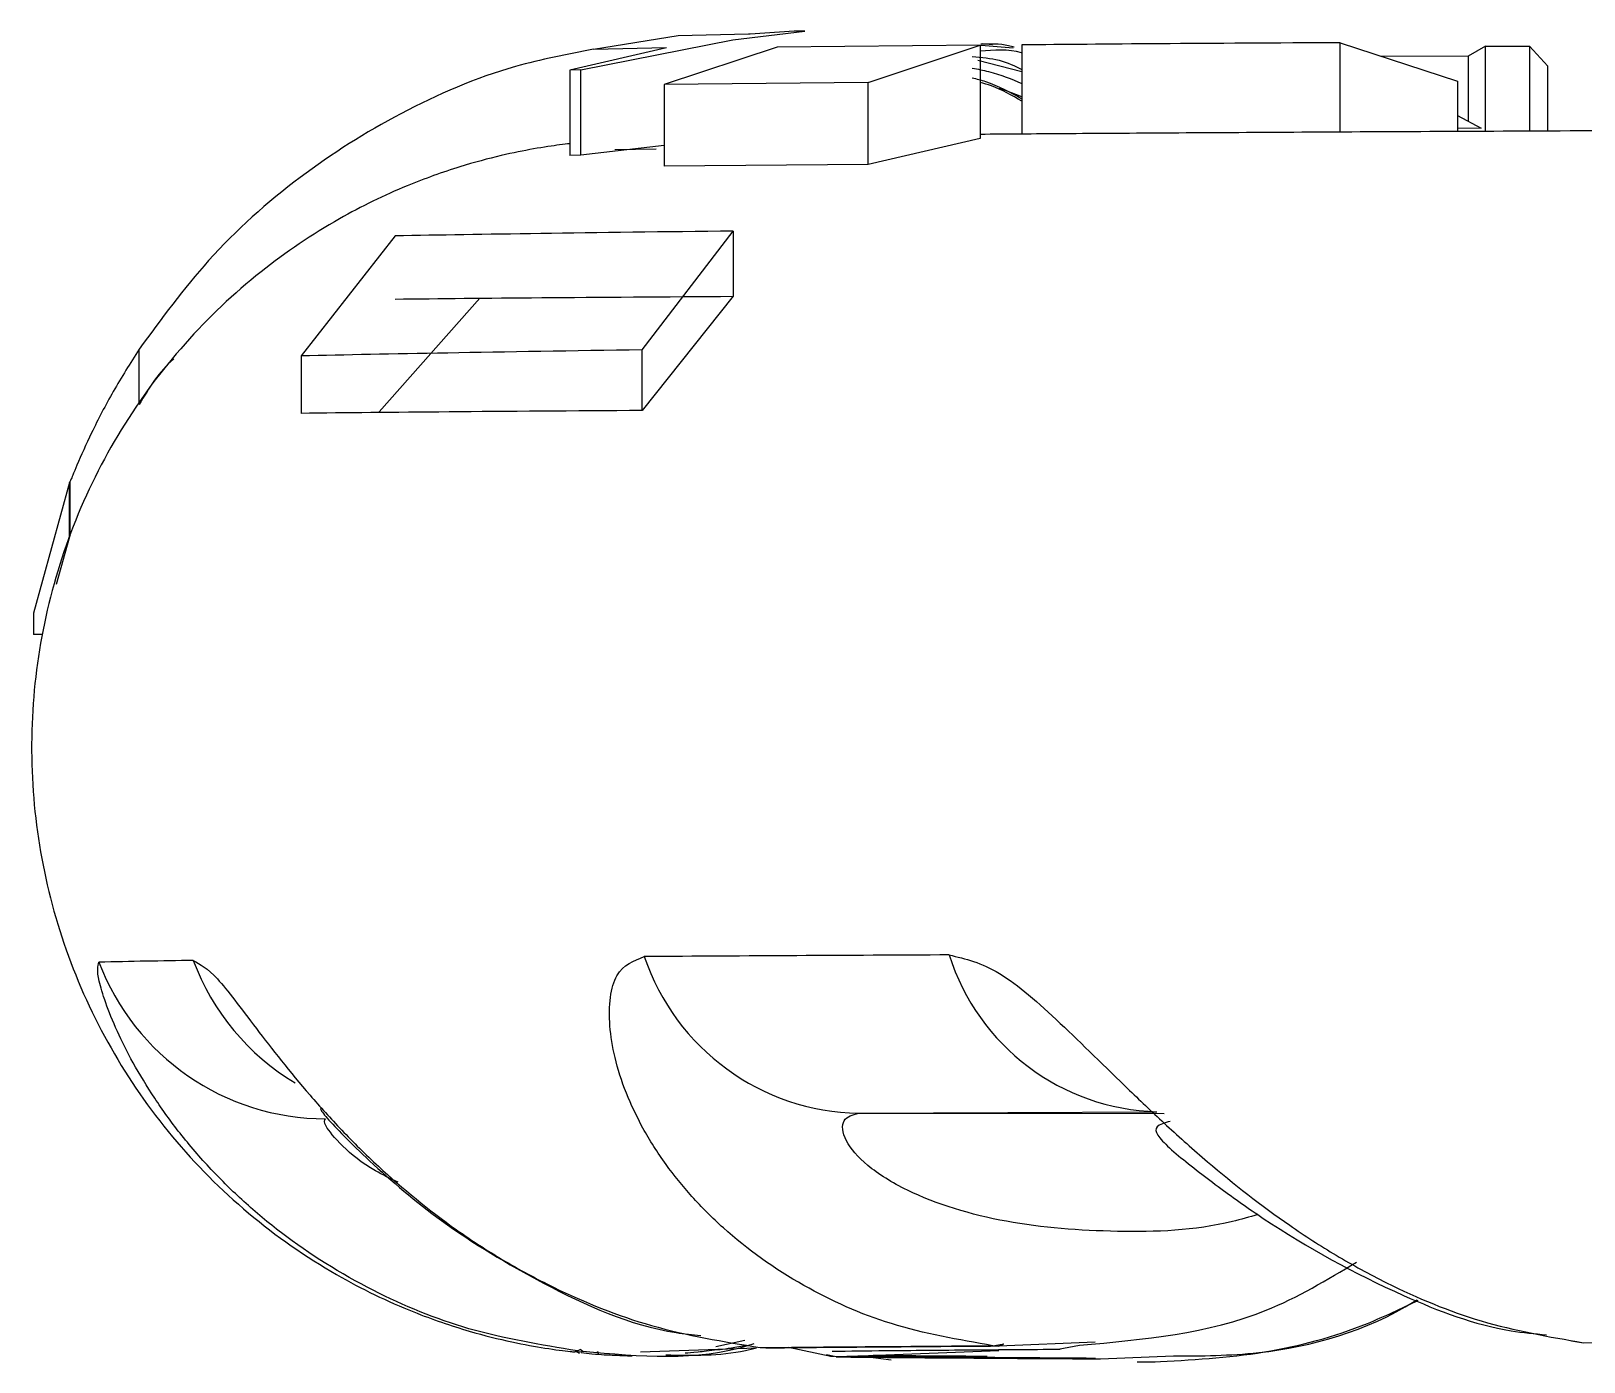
# Model space of a CAD drawing. Header units: millimetres. Extents: x 2278 to 4715, y 679 to 2402.
# Drawn here: x 3672.37 to 3697.93, y 2250.35 to 2272.25 of the extents above; entities that cross this region are included whole.
import ezdxf

# ---------------------------------------------------------------- set-up
doc = ezdxf.new("R2010")
doc.units = ezdxf.units.MM

msp = doc.modelspace()

# ---------------------------------------------------------------- linework, layer by layer
at = {"color": 7, "linetype": 'Continuous', "lineweight": 25}
for p, q in [((3684.181, 2272.195), (3683.02, 2272.17)), ((3683.919, 2272.104), (3685.106, 2272.247)), ((3684.204, 2272.197), (3684.181, 2272.195)), ((3684.931, 2272.244), (3684.204, 2272.197)), ((3685.106, 2272.247), (3684.931, 2272.244)), ((3682.83, 2271.973), (3681.239, 2271.606)), ((3681.417, 2271.61), (3683.919, 2272.104)), ((3683.02, 2272.17), (3681.628, 2271.946)), ((3682.83, 2271.973), (3681.628, 2271.946)), ((3684.653, 2271.981), (3682.791, 2271.365)), ((3687.991, 2272.013), (3684.653, 2271.981)), ((3686.146, 2271.402), (3687.991, 2272.013)), ((3687.991, 2272.013), (3687.991, 2270.479)), ((3688.534, 2271.965), (3688.011, 2272.009)), ((3688.031, 2272.043), (3688.195, 2272.025)), ((3688.678, 2272.019), (3688.678, 2270.552)), ((3693.918, 2272.055), (3695.85, 2271.422)), ((3693.918, 2270.584), (3693.918, 2272.055)), ((3696.311, 2271.999), (3696.028, 2271.833)), ((3696.311, 2271.999), (3697.037, 2271.996)), ((3696.311, 2270.596), (3696.311, 2271.999)), ((3697.337, 2271.67), (3697.037, 2271.996)), ((3697.037, 2271.996), (3697.037, 2270.599)), ((3688.678, 2271.577), (3687.952, 2271.765)), ((3694.58, 2271.838), (3696.028, 2271.833)), ((3696.028, 2271.833), (3696.028, 2270.762)), ((3697.337, 2270.601), (3697.337, 2271.67)), ((3681.417, 2271.61), (3681.239, 2271.606)), ((3681.239, 2271.606), (3681.239, 2270.201)), ((3681.417, 2270.204), (3681.417, 2271.61)), ((3695.85, 2271.422), (3695.85, 2270.594)), ((3686.146, 2271.402), (3682.791, 2271.365)), ((3682.791, 2271.365), (3682.791, 2270.022)), ((3686.146, 2270.05), (3686.146, 2271.402)), ((3688.678, 2271.167), (3688.313, 2271.306)), ((3695.85, 2270.858), (3696.239, 2270.649)), ((3696.239, 2270.649), (3695.85, 2270.642)), ((3687.991, 2270.479), (3686.146, 2270.05)), ((3681.417, 2270.204), (3681.239, 2270.201)), ((3682.791, 2270.366), (3681.417, 2270.204)), ((3682.657, 2270.303), (3681.979, 2270.295)), ((3686.146, 2270.05), (3682.791, 2270.022)), ((3678.359, 2268.876), (3676.812, 2266.901)), ((3682.428, 2267.001), (3683.926, 2268.956)), ((3683.926, 2268.956), (3683.926, 2267.883)), ((3678.101, 2265.981), (3679.757, 2267.85)), ((3683.926, 2267.883), (3682.428, 2266.002)), ((3674.147, 2266.104), (3674.147, 2267.01)), ((3676.812, 2266.901), (3676.812, 2265.956)), ((3682.428, 2266.002), (3682.428, 2267.001)), ((3673, 2264.816), (3672.405, 2262.669)), ((3673.012, 2264.838), (3673, 2264.816)), ((3673, 2263.922), (3673, 2264.816)), ((3673.012, 2263.946), (3673.012, 2264.838)), ((3673, 2263.922), (3672.783, 2263.141)), ((3673.012, 2263.946), (3673, 2263.922)), ((3672.405, 2262.669), (3672.405, 2262.318)), ((3672.555, 2262.318), (3672.405, 2262.318)), ((3685.993, 2254.437), (3690.903, 2254.464)), ((3685.993, 2254.437), (3691.023, 2254.434)), ((3683.639, 2250.599), (3684.12, 2250.704)), ((3681.406, 2250.506), (3681.319, 2250.51)), ((3681.326, 2250.517), (3681.361, 2250.527)), ((3681.341, 2250.522), (3681.398, 2250.49)), ((3681.361, 2250.527), (3681.407, 2250.553)), ((3681.451, 2250.518), (3681.407, 2250.553)), ((3681.451, 2250.518), (3681.407, 2250.506)), ((3681.718, 2250.485), (3681.692, 2250.517)), ((3682.398, 2250.51), (3684.311, 2250.58)), ((3685.536, 2250.438), (3684.835, 2250.582)), ((3685.624, 2250.429), (3685.46, 2250.463)), ((3685.536, 2250.438), (3685.46, 2250.463)), ((3686.153, 2250.449), (3685.624, 2250.429)), ((3688.297, 2250.531), (3686.153, 2250.449)), ((3688.203, 2250.613), (3688.38, 2250.642)), ((3689.887, 2250.669), (3688.298, 2250.603)), ((3688.298, 2250.603), (3688.38, 2250.642)), ((3689.277, 2250.556), (3689.629, 2250.621)), ((3697.727, 2250.692), (3697.922, 2250.663)), ((3685.581, 2250.438), (3685.536, 2250.438)), ((3686.149, 2250.43), (3686.528, 2250.378)), ((3689.974, 2250.396), (3691.176, 2250.444)), ((3690.575, 2250.348), (3690.871, 2250.346))]:
    msp.add_line(p, q, dxfattribs=at)
for centre, radius, start, end in [((3676.368, 2144.499), 112.461, 90.67829, 91.46899), ((3677.217, 2258.337), 3.99, 200.7466, 269.9472), ((3678.771, 2258.351), 3.987, 200.5371, 238.9247), ((3706.114, -1643.338), 3900.426, 90.273673, 90.347423), ((3686.059, 2258.233), 3.796, 198.691, 269.0109), ((3691.004, 2258.154), 3.692, 197.511, 268.4326), ((3698.056, 3657.459), 1407.053, 269.518479, 269.594895)]:
    msp.add_arc(centre, radius, start, end, dxfattribs=at)
for points, knots in [([(3681.625, 2271.947), (3681.194, 2271.864), (3680.096, 2271.655), (3678.454, 2270.943), (3676.748, 2269.871), (3675.281, 2268.561), (3674.513, 2267.51), (3674.147, 2267.01)], [0, 0, 0, 0, 0.143647, 0.36578, 0.579474, 0.799619, 1, 1, 1, 1]), ([(3688.678, 2271.888), (3688.676, 2271.888), (3688.457, 2271.954), (3688.223, 2271.934), (3687.991, 2271.915)], [0, 0, 0, 0, 0.005934, 1, 1, 1, 1]), ([(3688.003, 2272.036), (3688.157, 2272.04), (3688.343, 2272.045), (3688.522, 2271.994), (3688.553, 2271.985)], [0, 0, 0, 0, 0.8253899, 1, 1, 1, 1]), ([(3693.918, 2272.055), (3692.873, 2272.05), (3690.779, 2272.038), (3689.379, 2272.025), (3688.678, 2272.019)], [0, 0, 0, 0, 0.498856, 1, 1, 1, 1]), ([(3687.862, 2271.829), (3688.017, 2271.814), (3688.339, 2271.783), (3688.562, 2271.673), (3688.678, 2271.616)], [0, 0, 0, 0, 0.479478, 1, 1, 1, 1]), ([(3687.862, 2271.638), (3687.954, 2271.62), (3688.27, 2271.559), (3688.508, 2271.457), (3688.678, 2271.385)], [0, 0, 0, 0, 0.289272, 1, 1, 1, 1]), ([(3687.862, 2271.479), (3687.935, 2271.46), (3688.22, 2271.383), (3688.482, 2271.24), (3688.678, 2271.134)], [0, 0, 0, 0, 0.254713, 1, 1, 1, 1]), ([(3688.678, 2271.092), (3688.515, 2271.187), (3688.296, 2271.316), (3688.054, 2271.384), (3687.991, 2271.401)], [0, 0, 0, 0, 0.742214, 1, 1, 1, 1]), ([(3842.721, 2270.798), (3840.323, 2270.798), (3836.942, 2270.798), (3831.939, 2270.798), (3827.647, 2270.797), (3822.543, 2270.796), (3817.201, 2270.794), (3811.635, 2270.792), (3805.933, 2270.789), (3800.148, 2270.786), (3794.323, 2270.783), (3788.493, 2270.778), (3782.686, 2270.774), (3776.927, 2270.769), (3771.235, 2270.763), (3765.631, 2270.757), (3760.131, 2270.75), (3754.749, 2270.743), (3749.5, 2270.735), (3744.396, 2270.727), (3739.448, 2270.718), (3734.668, 2270.709), (3730.066, 2270.7), (3725.649, 2270.69), (3721.427, 2270.68), (3717.407, 2270.67), (3713.596, 2270.66), (3709.998, 2270.649), (3706.62, 2270.638), (3703.465, 2270.626), (3700.537, 2270.615), (3697.838, 2270.603), (3695.37, 2270.592), (3693.13, 2270.58), (3691.125, 2270.568), (3689.4, 2270.557), (3688.437, 2270.55), (3687.991, 2270.546)], [0, 0, 0, 0, 0.034407, 0.048511, 0.071889, 0.096161, 0.12218, 0.149305, 0.177271, 0.20587, 0.23495, 0.264401, 0.294137, 0.324092, 0.354214, 0.38446, 0.414794, 0.445185, 0.475608, 0.506038, 0.536456, 0.566839, 0.597169, 0.627428, 0.657596, 0.687654, 0.717581, 0.747356, 0.776954, 0.80635, 0.835514, 0.864411, 0.893005, 0.921249, 0.949091, 0.976469, 1, 1, 1, 1]), ([(3681.239, 2270.393), (3681.186, 2270.387), (3681.048, 2270.372), (3680.67, 2270.316), (3680.102, 2270.203), (3679.381, 2270.01), (3678.468, 2269.683), (3677.342, 2269.136), (3676.085, 2268.288), (3674.857, 2267.126), (3673.806, 2265.71), (3673.013, 2264.115), (3672.513, 2262.401), (3672.325, 2260.625), (3672.453, 2258.843), (3672.896, 2257.112), (3673.638, 2255.486), (3674.655, 2254.018), (3675.915, 2252.755), (3677.28, 2251.802), (3678.539, 2251.195), (3679.535, 2250.854), (3680.295, 2250.666), (3680.868, 2250.564), (3681.191, 2250.522), (3681.295, 2250.512), (3681.319, 2250.51)], [0, 0, 0, 0, 0.014887, 0.039267, 0.062058, 0.087333, 0.118204, 0.158551, 0.208742, 0.263975, 0.320539, 0.377381, 0.434285, 0.491206, 0.548133, 0.605065, 0.662004, 0.718952, 0.775906, 0.832816, 0.878701, 0.911301, 0.938051, 0.963413, 0.991505, 1, 1, 1, 1]), ([(3683.926, 2268.956), (3682.808, 2268.942), (3680.588, 2268.914), (3679.099, 2268.889), (3678.359, 2268.876)], [0, 0, 0, 0, 0.503419, 1, 1, 1, 1]), ([(3678.359, 2267.837), (3679.104, 2267.845), (3680.594, 2267.86), (3682.815, 2267.875), (3683.926, 2267.883)], [0, 0, 0, 0, 0.5, 1, 1, 1, 1]), ([(3674.147, 2267.01), (3674.001, 2266.78), (3673.714, 2266.326), (3673.375, 2265.671), (3673.159, 2265.192), (3673.059, 2264.951), (3673.021, 2264.858), (3673.015, 2264.845), (3673.012, 2264.838)], [0, 0, 0, 0, 0.29148, 0.57507, 0.807928, 0.896775, 0.949081, 1, 1, 1, 1]), ([(3674.72, 2266.855), (3674.717, 2266.852), (3674.477, 2266.65), (3674.311, 2266.375), (3674.147, 2266.104)], [0, 0, 0, 0, 0.0135543, 1, 1, 1, 1]), ([(3682.428, 2267.001), (3681.3, 2266.983), (3679.06, 2266.948), (3677.558, 2266.917), (3676.812, 2266.901)], [0, 0, 0, 0, 0.50392, 1, 1, 1, 1]), ([(3682.428, 2266.002), (3681.308, 2265.995), (3679.067, 2265.979), (3677.564, 2265.964), (3676.812, 2265.956)], [0, 0, 0, 0, 0.5, 1, 1, 1, 1]), ([(3681.361, 2250.527), (3680.759, 2250.627), (3679.589, 2250.82), (3677.935, 2251.503), (3676.717, 2252.265), (3675.868, 2252.973), (3675.307, 2253.526), (3674.814, 2254.101), (3674.385, 2254.696), (3674.04, 2255.268), (3673.686, 2255.975), (3673.429, 2256.728), (3673.466, 2256.859), (3673.485, 2256.924)], [0, 0, 0, 0, 0.128497, 0.249764, 0.37999, 0.441003, 0.499568, 0.563398, 0.624473, 0.688477, 0.749719, 0.875008, 1, 1, 1, 1]), ([(3675.037, 2256.953), (3675.153, 2256.89), (3675.385, 2256.765), (3676.038, 2255.871), (3676.769, 2254.939), (3677.48, 2254.152), (3678.252, 2253.388), (3679.143, 2252.657), (3680.134, 2252.011), (3681.189, 2251.442), (3682.6, 2250.872), (3683.77, 2250.681), (3684.371, 2250.582)], [0, 0, 0, 0, 0.124533, 0.24972, 0.37466, 0.435813, 0.499737, 0.619309, 0.683127, 0.749906, 0.871335, 1, 1, 1, 1]), ([(3688.203, 2250.613), (3687.636, 2250.712), (3686.534, 2250.902), (3685.022, 2251.584), (3683.949, 2252.346), (3683.241, 2253.056), (3682.795, 2253.609), (3682.431, 2254.185), (3682.149, 2254.781), (3681.967, 2255.355), (3681.855, 2256.064), (3681.943, 2256.82), (3682.29, 2256.951), (3682.463, 2257.016)], [0, 0, 0, 0, 0.1284725, 0.2497517, 0.3799936, 0.4410084, 0.4995707, 0.5633997, 0.6244689, 0.6884772, 0.7497185, 0.8750106, 1, 1, 1, 1]), ([(3687.484, 2257.044), (3687.748, 2256.981), (3688.278, 2256.854), (3689.29, 2255.955), (3690.234, 2255.019), (3691.065, 2254.229), (3691.924, 2253.463), (3692.861, 2252.73), (3693.861, 2252.084), (3694.903, 2251.516), (3696.265, 2250.948), (3697.36, 2250.76), (3697.922, 2250.663)], [0, 0, 0, 0, 0.124535, 0.249712, 0.374668, 0.435812, 0.499735, 0.619304, 0.683131, 0.749925, 0.871373, 1, 1, 1, 1]), ([(3677.154, 2254.524), (3677.145, 2254.521), (3677.112, 2254.513), (3677.238, 2254.36), (3677.517, 2254.059), (3678.131, 2253.466), (3679.167, 2252.582), (3680.863, 2251.566), (3682.345, 2250.889), (3683.256, 2250.795), (3683.392, 2250.781)], [0, 0, 0, 0, 0.023323, 0.08566, 0.158021, 0.243034, 0.441741, 0.678987, 0.952261, 1, 1, 1, 1]), ([(3678.411, 2253.302), (3678.282, 2253.363), (3677.899, 2253.547), (3677.453, 2253.916), (3677.172, 2254.273), (3677.199, 2254.322), (3677.213, 2254.347)], [0, 0, 0, 0, 0.140707, 0.418499, 0.709098, 1, 1, 1, 1]), ([(3692.565, 2252.771), (3692.425, 2252.731), (3691.658, 2252.508), (3690.241, 2252.462), (3688.405, 2252.596), (3686.975, 2253.029), (3686.111, 2253.561), (3685.733, 2254.004), (3685.699, 2254.364), (3685.895, 2254.413), (3685.993, 2254.437)], [0, 0, 0, 0, 0.042674, 0.234315, 0.425959, 0.616999, 0.717069, 0.808535, 0.904218, 1, 1, 1, 1]), ([(3691.119, 2254.305), (3691.073, 2254.292), (3690.92, 2254.248), (3690.854, 2254.174), (3690.957, 2254.002), (3691.231, 2253.758), (3691.572, 2253.486), (3692.035, 2253.138), (3693.125, 2252.363), (3694.706, 2251.501), (3696.321, 2250.884), (3697.121, 2250.81), (3697.316, 2250.792)], [0, 0, 0, 0, 0.034915, 0.1183, 0.193279, 0.262265, 0.32406, 0.376879, 0.468153, 0.742142, 0.937299, 1, 1, 1, 1]), ([(3689.629, 2250.621), (3690.687, 2250.716), (3692.316, 2250.861), (3693.702, 2251.697), (3694.188, 2251.99)], [0, 0, 0, 0, 0.649309, 1, 1, 1, 1]), ([(3690.844, 2250.346), (3691.455, 2250.379), (3692.65, 2250.443), (3694.121, 2250.841), (3694.929, 2251.228), (3695.205, 2251.361)], [0, 0, 0, 0, 0.4075, 0.797107, 1, 1, 1, 1]), ([(3691.176, 2250.444), (3691.64, 2250.446), (3692.968, 2250.454), (3694.378, 2250.861), (3695.169, 2251.358), (3695.184, 2251.368)], [0, 0, 0, 0, 0.345656, 0.987484, 1, 1, 1, 1]), ([(3697.922, 2250.663), (3699.452, 2250.669), (3702.518, 2250.681), (3707.472, 2250.696), (3712.466, 2250.71), (3717.449, 2250.723), (3722.747, 2250.735), (3726.549, 2250.742), (3728.451, 2250.746)], [0, 0, 0, 0, 0.190105, 0.380949, 0.534919, 0.688888, 0.844444, 1, 1, 1, 1]), ([(3681.423, 2250.5), (3681.484, 2250.493), (3681.749, 2250.466), (3681.986, 2250.457), (3682.159, 2250.45), (3682.265, 2250.445)], [0, 0, 0, 0, 0.102874, 0.449862, 1, 1, 1, 1]), ([(3684.267, 2250.643), (3684.244, 2250.635), (3683.352, 2250.344), (3682.389, 2250.432), (3681.451, 2250.518)], [0, 0, 0, 0, 0.026258, 1, 1, 1, 1]), ([(3682.816, 2250.462), (3683.259, 2250.453), (3683.766, 2250.442), (3684.251, 2250.565), (3684.311, 2250.58)], [0, 0, 0, 0, 0.8752223, 1, 1, 1, 1]), ([(3684.147, 2250.618), (3684.127, 2250.614), (3683.908, 2250.569), (3683.618, 2250.538), (3683.282, 2250.499), (3683.19, 2250.494), (3683.136, 2250.49)], [0, 0, 0, 0, 0.0243784, 0.2655272, 0.5754897, 1, 1, 1, 1]), ([(3684.371, 2250.582), (3684.916, 2250.587), (3686.005, 2250.598), (3687.47, 2250.608), (3688.203, 2250.613)], [0, 0, 0, 0, 0.4994, 1, 1, 1, 1]), ([(3688.298, 2250.603), (3687.566, 2250.598), (3686.102, 2250.588), (3685.012, 2250.577), (3684.466, 2250.572)], [0, 0, 0, 0, 0.4994, 1, 1, 1, 1]), ([(3685.558, 2250.523), (3685.843, 2250.527), (3686.515, 2250.534), (3687.757, 2250.544), (3688.813, 2250.552), (3689.31, 2250.556)], [0, 0, 0, 0, 0.280555, 0.661171, 1, 1, 1, 1]), ([(3685.624, 2250.429), (3686.255, 2250.423), (3687.519, 2250.412), (3689.155, 2250.401), (3689.974, 2250.396)], [0, 0, 0, 0, 0.499399, 1, 1, 1, 1]), ([(3689.89, 2250.405), (3689.07, 2250.411), (3687.541, 2250.421), (3686.358, 2250.431), (3685.81, 2250.436)], [0, 0, 0, 0, 0.536181, 1, 1, 1, 1])]:
    msp.add_open_spline(points, degree=3, knots=knots, dxfattribs=at)

doc.saveas('drawing.dxf')
